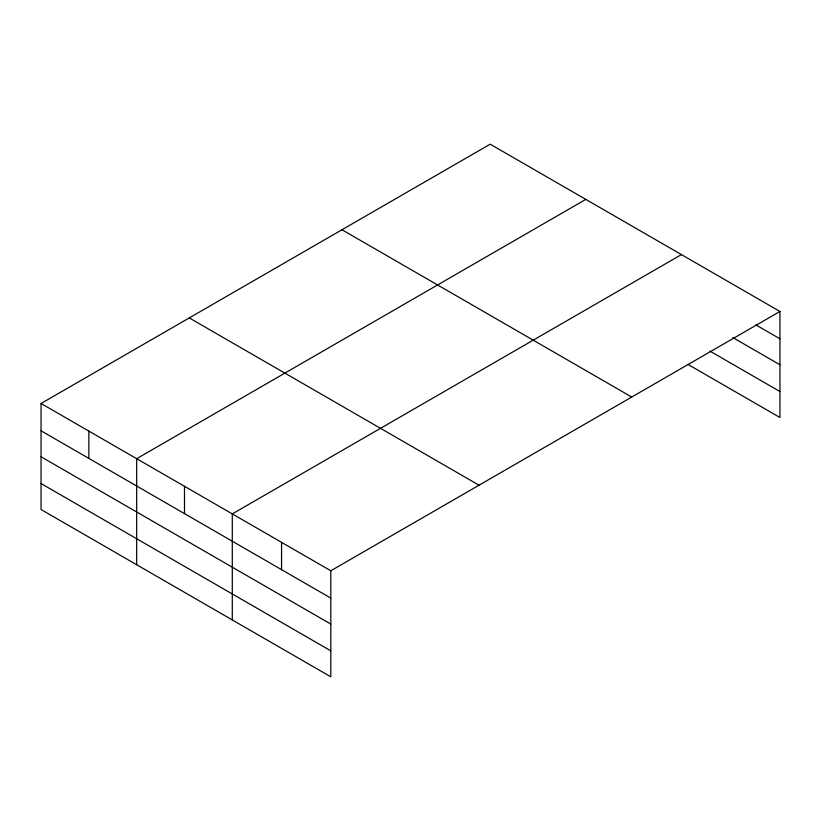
<?xml version="1.0" encoding="UTF-8"?>
<svg xmlns="http://www.w3.org/2000/svg" width="821" height="821" viewBox="0 0 821 821"><rect width="100%" height="100%" fill="white"/><g stroke="black" fill="none" stroke-linecap="round" stroke-linejoin="round"><path stroke-width="1.23" d="M41.05 403.491L330.812 570.78L330.812 676.812L41.05 509.523L41.05 403.491L490.188 144.188L779.95 311.477L779.95 417.509L687.998 364.421M585.804 199.39L136.676 458.693L136.676 564.725M681.43 254.602L232.292 513.905L232.292 619.937M330.812 570.78L779.95 311.477M755.864 324.89L779.95 338.796M732.876 337.595L779.95 364.77M709.888 351.09L779.95 391.535M341.967 229.757L631.739 397.046M189.261 317.922L479.033 485.211M41.05 430.799L330.812 598.099M41.05 456.784L330.812 624.073M41.05 483.548L330.812 650.837M281.552 542.342L281.552 569.661M184.489 486.299L184.489 513.618M88.863 431.097L88.863 458.405"/></g></svg>
